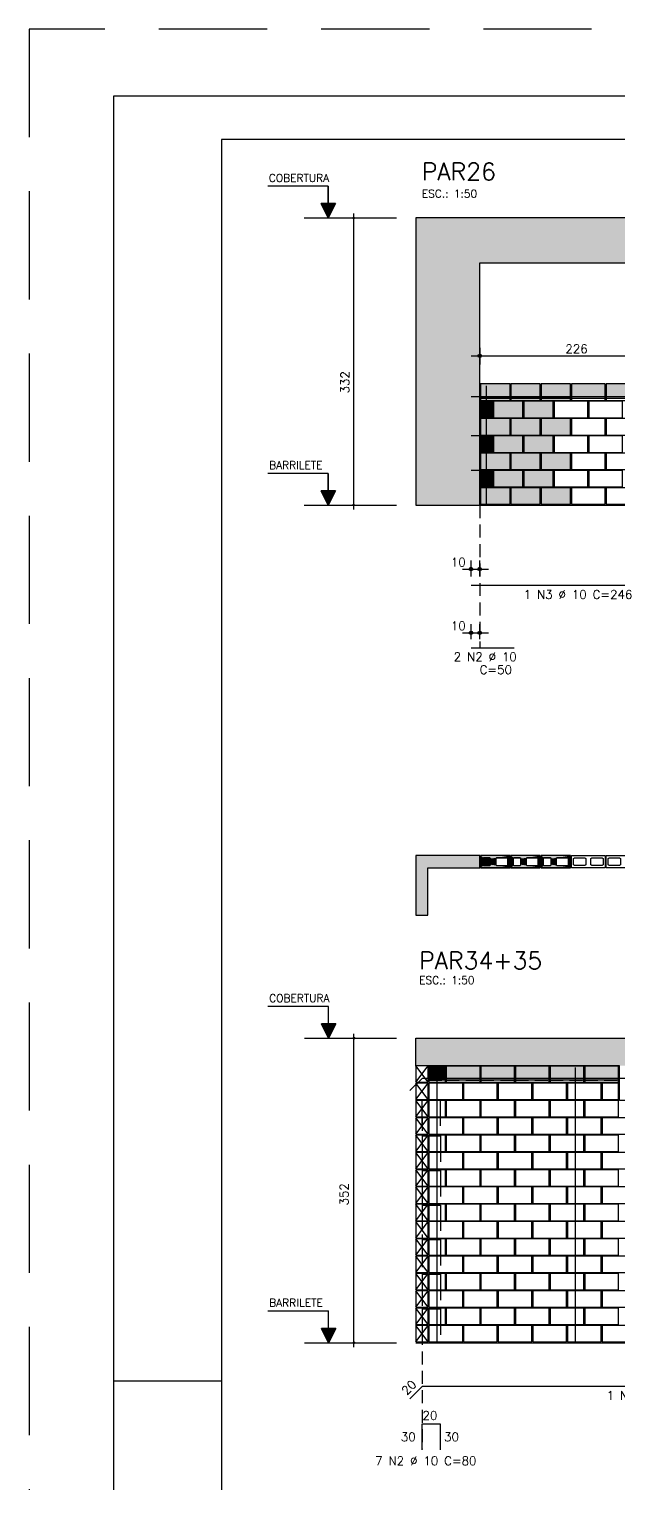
# Model space of a CAD drawing. Extents: x -1.9 to 86, y -1.5 to 61.
# Drawn here: x -1.95 to 11.68, y 27.32 to 60.95 of the extents above; entities that cross this region are included whole.
import ezdxf

# ---------------------------------------------------------------- set-up
doc = ezdxf.new("R2010")
doc.units = 0
doc.header["$MEASUREMENT"] = 0
doc.linetypes.add('ESTILO_TQS_0001', pattern=[0.45, 0.3, -0.15])
doc.linetypes.add('HIDDEN', pattern=[0.375, 0.25, -0.125])
doc.layers.get('0').update_dxf_attribs({"linetype": 'CONTINUOUS'})
doc.layers.get('Defpoints').update_dxf_attribs({"linetype": 'CONTINUOUS'})
for name, color, linetype in [('ARQ_FOLHA', 7, 'CONTINUOUS'), ('PENA_01', 1, 'CONTINUOUS'), ('PENA_02', 2, 'CONTINUOUS'), ('PENA_03', 3, 'CONTINUOUS'), ('PENA_05', 5, 'CONTINUOUS'), ('PENA_06', 6, 'CONTINUOUS'), ('PENA_09', 254, 'CONTINUOUS'), ('PENA_11', 252, 'CONTINUOUS'), ('PENA_21', 100, 'CONTINUOUS'), ('PENA_28', 135, 'CONTINUOUS')]:
    doc.layers.add(name, color=color, linetype=linetype)
doc.styles.get("Standard").update_dxf_attribs({"font": 'ROMANS.SHX'})

# ---------------------------------------------------------------- blocks, each defined once
blk = doc.blocks.new('FOLHA A1 - 841 X 594')
at = {"layer": 'ARQ_FOLHA', "color": 1}
blk.add_line((-816, 297), (-841, 297), dxfattribs=at)
for points in [[(-841, 0), (0, 0), (0, 594), (-841, 594)], [(-816, 10), (-10, 10), (-10, 584), (-816, 584)]]:
    blk.add_lwpolyline(points, close=True, dxfattribs=at)
at = {"layer": 'Defpoints', "color": 8, "linetype": 'HIDDEN', "ltscale": 100}
blk.add_lwpolyline([(-860.5, 609.5), (-860.5, -15.5), (19.5, -15.5), (19.5, 609.5)], close=True, dxfattribs=at)
blk = doc.blocks.new('*U24')
blk.add_blockref('FOLHA A1 - 841 X 594', (0, 0))

msp = doc.modelspace()

# ---------------------------------------------------------------- linework, layer by layer
at = {"layer": 'PENA_01', "linetype": 'Continuous'}
for p, q in [((4.406, 56.589), (6.537, 56.589)), ((8.464, 53.588), (8.464, 53.2)), ((8.264, 53.4), (13.184, 53.4)), ((8.484, 52.419), (9.164, 52.419)), ((9.184, 52.419), (9.864, 52.419)), ((9.884, 52.419), (10.564, 52.419)), ((10.584, 52.419), (11.364, 52.419)), ((11.384, 52.419), (12.164, 52.419)), ((4.406, 49.949), (6.537, 49.949)), ((8.064, 48.472), (8.664, 48.472)), ((8.264, 48.296), (8.264, 48.672)), ((8.464, 48.296), (8.464, 48.672)), ((8.264, 46.851), (8.264, 47.199)), ((8.464, 46.851), (8.464, 47.199)), ((8.064, 46.999), (8.664, 46.999)), ((4.412, 37.628), (6.543, 37.628)), ((4.412, 30.588), (6.543, 30.588))]:
    msp.add_line(p, q, dxfattribs=at)
at = {"layer": 'PENA_01', "linetype": 'ESTILO_TQS_0001'}
for p, q in [((8.464, 49.949), (8.464, 46.651)), ((7.131, 35.788), (7.131, 28.13))]:
    msp.add_line(p, q, dxfattribs=at)
at = {"layer": 'PENA_01', "linetype": 'Continuous'}
for points in [[(8.554, 41.618), (8.694, 41.618), (8.714, 41.638), (8.714, 41.778), (8.694, 41.798), (8.554, 41.798), (8.534, 41.778), (8.534, 41.638), (8.554, 41.618)], [(8.854, 41.618), (9.094, 41.618), (9.114, 41.638), (9.114, 41.778), (9.094, 41.798), (8.854, 41.798), (8.834, 41.778), (8.834, 41.638), (8.854, 41.618)], [(9.254, 41.618), (9.394, 41.618), (9.414, 41.638), (9.414, 41.778), (9.394, 41.798), (9.254, 41.798), (9.234, 41.778), (9.234, 41.638), (9.254, 41.618)], [(9.554, 41.618), (9.794, 41.618), (9.814, 41.638), (9.814, 41.778), (9.794, 41.798), (9.554, 41.798), (9.534, 41.778), (9.534, 41.638), (9.554, 41.618)], [(9.954, 41.618), (10.094, 41.618), (10.114, 41.638), (10.114, 41.778), (10.094, 41.798), (9.954, 41.798), (9.934, 41.778), (9.934, 41.638), (9.954, 41.618)], [(10.254, 41.618), (10.494, 41.618), (10.514, 41.638), (10.514, 41.778), (10.494, 41.798), (10.254, 41.798), (10.234, 41.778), (10.234, 41.638), (10.254, 41.618)], [(10.634, 41.778), (10.654, 41.798), (10.894, 41.798), (10.914, 41.778), (10.914, 41.638), (10.894, 41.618), (10.654, 41.618), (10.634, 41.638), (10.634, 41.778)], [(11.034, 41.778), (11.054, 41.798), (11.294, 41.798), (11.314, 41.778), (11.314, 41.638), (11.294, 41.618), (11.054, 41.618), (11.034, 41.638), (11.034, 41.778)], [(11.434, 41.778), (11.454, 41.798), (11.694, 41.798), (11.714, 41.778), (11.714, 41.638), (11.694, 41.618), (11.454, 41.618), (11.434, 41.638), (11.434, 41.778)]]:
    msp.add_lwpolyline(points, dxfattribs=at)
at = {"layer": 'PENA_02', "linetype": 'Continuous'}
for p, q in [((6.984, 49.949), (28.764, 49.949)), ((7.271, 36.988), (6.991, 36.988)), ((6.991, 36.988), (6.991, 36.608)), ((7.271, 36.608), (7.271, 36.988)), ((6.991, 36.608), (7.271, 36.608)), ((7.271, 36.588), (6.991, 36.588)), ((6.991, 36.588), (6.991, 36.208)), ((7.271, 36.208), (7.271, 36.588)), ((6.991, 36.208), (7.271, 36.208)), ((7.271, 36.188), (6.991, 36.188)), ((6.991, 36.188), (6.991, 35.808)), ((7.271, 36.188), (6.991, 36.188)), ((6.991, 36.188), (6.991, 35.808)), ((7.271, 35.808), (7.271, 36.188)), ((7.271, 35.808), (7.271, 36.188)), ((6.991, 35.808), (7.271, 35.808)), ((6.991, 35.808), (7.271, 35.808)), ((7.271, 35.788), (6.991, 35.788)), ((6.991, 35.788), (6.991, 35.408)), ((7.271, 35.408), (7.271, 35.788)), ((6.991, 35.408), (7.271, 35.408)), ((7.271, 35.388), (6.991, 35.388)), ((6.991, 35.388), (6.991, 35.008)), ((7.271, 35.008), (7.271, 35.388)), ((6.991, 35.008), (7.271, 35.008)), ((7.271, 34.988), (6.991, 34.988)), ((6.991, 34.988), (6.991, 34.608)), ((7.271, 34.608), (7.271, 34.988)), ((6.991, 34.608), (7.271, 34.608)), ((7.271, 34.588), (6.991, 34.588)), ((6.991, 34.588), (6.991, 34.208)), ((7.271, 34.208), (7.271, 34.588)), ((6.991, 34.208), (7.271, 34.208)), ((7.271, 34.188), (6.991, 34.188)), ((6.991, 34.188), (6.991, 33.808)), ((7.271, 33.808), (7.271, 34.188)), ((6.991, 33.808), (7.271, 33.808)), ((7.271, 33.788), (6.991, 33.788)), ((6.991, 33.788), (6.991, 33.408)), ((7.271, 33.408), (7.271, 33.788)), ((6.991, 33.408), (7.271, 33.408)), ((7.271, 33.388), (6.991, 33.388)), ((6.991, 33.388), (6.991, 33.008)), ((7.271, 33.008), (7.271, 33.388)), ((6.991, 33.008), (7.271, 33.008)), ((7.271, 32.988), (6.991, 32.988)), ((6.991, 32.988), (6.991, 32.608)), ((7.271, 32.608), (7.271, 32.988)), ((6.991, 32.608), (7.271, 32.608)), ((7.271, 32.588), (6.991, 32.588)), ((6.991, 32.588), (6.991, 32.208)), ((7.271, 32.208), (7.271, 32.588)), ((6.991, 32.208), (7.271, 32.208)), ((7.271, 32.188), (6.991, 32.188)), ((6.991, 32.188), (6.991, 31.808)), ((7.271, 31.808), (7.271, 32.188)), ((6.991, 31.808), (7.271, 31.808)), ((7.271, 31.788), (6.991, 31.788)), ((6.991, 31.788), (6.991, 31.408)), ((7.271, 31.408), (7.271, 31.788)), ((6.991, 31.408), (7.271, 31.408)), ((7.271, 31.388), (6.991, 31.388)), ((6.991, 31.388), (6.991, 31.008)), ((7.271, 31.008), (7.271, 31.388)), ((6.991, 31.008), (7.271, 31.008)), ((7.271, 30.988), (6.991, 30.988)), ((6.991, 30.988), (6.991, 30.608)), ((7.271, 30.608), (7.271, 30.988)), ((6.991, 30.608), (7.271, 30.608)), ((6.991, 30.588), (29.971, 30.588))]:
    msp.add_line(p, q, dxfattribs=at)
at = {"layer": 'PENA_02', "linetype": 'ESTILO_TQS_0001'}
for p, q in [((7.291, 36.658), (7.671, 36.658)), ((7.691, 36.658), (8.471, 36.658)), ((8.491, 36.658), (9.271, 36.658)), ((9.291, 36.658), (10.071, 36.658)), ((10.091, 36.658), (10.871, 36.658)), ((10.891, 36.658), (11.671, 36.658))]:
    msp.add_line(p, q, dxfattribs=at)
at = {"layer": 'PENA_02', "linetype": 'Continuous'}
for points in [[(28.764, 56.589), (6.984, 56.589), (6.984, 49.949), (8.464, 49.949), (8.464, 55.549), (12.984, 55.549), (12.984, 49.949), (13.764, 49.949), (13.764, 55.549), (21.984, 55.549), (21.984, 49.949), (22.764, 49.949), (22.764, 55.549), (27.284, 55.549), (27.284, 49.949), (28.764, 49.949), (28.764, 56.589)], [(8.484, 52.369), (9.164, 52.369), (9.164, 52.749), (8.484, 52.749), (8.484, 52.369)], [(9.184, 52.369), (9.864, 52.369), (9.864, 52.749), (9.184, 52.749), (9.184, 52.369)], [(9.884, 52.369), (10.564, 52.369), (10.564, 52.749), (9.884, 52.749), (9.884, 52.369)], [(10.584, 52.369), (11.364, 52.369), (11.364, 52.749), (10.584, 52.749), (10.584, 52.369)], [(11.384, 52.369), (12.164, 52.369), (12.164, 52.749), (11.384, 52.749), (11.384, 52.369)], [(8.484, 51.969), (8.764, 51.969), (8.764, 52.349), (8.484, 52.349), (8.484, 51.969)], [(8.784, 51.969), (9.464, 51.969), (9.464, 52.349), (8.784, 52.349), (8.784, 51.969)], [(9.484, 51.969), (10.164, 51.969), (10.164, 52.349), (9.484, 52.349), (9.484, 51.969)], [(10.184, 51.969), (10.964, 51.969), (10.964, 52.349), (10.184, 52.349), (10.184, 51.969)], [(10.984, 51.969), (11.764, 51.969), (11.764, 52.349), (10.984, 52.349), (10.984, 51.969)], [(8.484, 51.569), (9.164, 51.569), (9.164, 51.949), (8.484, 51.949), (8.484, 51.569)], [(9.184, 51.569), (9.864, 51.569), (9.864, 51.949), (9.184, 51.949), (9.184, 51.569)], [(9.884, 51.569), (10.564, 51.569), (10.564, 51.949), (9.884, 51.949), (9.884, 51.569)], [(10.584, 51.569), (11.364, 51.569), (11.364, 51.949), (10.584, 51.949), (10.584, 51.569)], [(11.384, 51.569), (12.164, 51.569), (12.164, 51.949), (11.384, 51.949), (11.384, 51.569)], [(8.484, 51.169), (8.764, 51.169), (8.764, 51.549), (8.484, 51.549), (8.484, 51.169)], [(8.784, 51.169), (9.464, 51.169), (9.464, 51.549), (8.784, 51.549), (8.784, 51.169)], [(9.484, 51.169), (10.164, 51.169), (10.164, 51.549), (9.484, 51.549), (9.484, 51.169)], [(10.184, 51.169), (10.964, 51.169), (10.964, 51.549), (10.184, 51.549), (10.184, 51.169)], [(10.984, 51.169), (11.764, 51.169), (11.764, 51.549), (10.984, 51.549), (10.984, 51.169)], [(8.484, 50.769), (9.164, 50.769), (9.164, 51.149), (8.484, 51.149), (8.484, 50.769)], [(9.184, 50.769), (9.864, 50.769), (9.864, 51.149), (9.184, 51.149), (9.184, 50.769)], [(9.884, 50.769), (10.564, 50.769), (10.564, 51.149), (9.884, 51.149), (9.884, 50.769)], [(10.584, 50.769), (11.364, 50.769), (11.364, 51.149), (10.584, 51.149), (10.584, 50.769)], [(11.384, 50.769), (12.164, 50.769), (12.164, 51.149), (11.384, 51.149), (11.384, 50.769)], [(8.484, 50.369), (8.764, 50.369), (8.764, 50.749), (8.484, 50.749), (8.484, 50.369)], [(8.784, 50.369), (9.464, 50.369), (9.464, 50.749), (8.784, 50.749), (8.784, 50.369)], [(9.484, 50.369), (10.164, 50.369), (10.164, 50.749), (9.484, 50.749), (9.484, 50.369)], [(10.184, 50.369), (10.964, 50.369), (10.964, 50.749), (10.184, 50.749), (10.184, 50.369)], [(10.984, 50.369), (11.764, 50.369), (11.764, 50.749), (10.984, 50.749), (10.984, 50.369)], [(8.484, 49.969), (9.164, 49.969), (9.164, 50.349), (8.484, 50.349), (8.484, 49.969)], [(9.184, 49.969), (9.864, 49.969), (9.864, 50.349), (9.184, 50.349), (9.184, 49.969)], [(9.884, 49.969), (10.564, 49.969), (10.564, 50.349), (9.884, 50.349), (9.884, 49.969)], [(10.584, 49.969), (11.364, 49.969), (11.364, 50.349), (10.584, 50.349), (10.584, 49.969)], [(11.384, 49.969), (12.164, 49.969), (12.164, 50.349), (11.384, 50.349), (11.384, 49.969)], [(6.984, 41.848), (6.984, 40.468), (7.264, 40.468), (7.264, 41.568), (8.464, 41.568), (8.464, 41.848), (6.984, 41.848)], [(8.484, 41.568), (9.164, 41.568), (9.164, 41.848), (8.484, 41.848), (8.484, 41.568)], [(9.184, 41.568), (9.864, 41.568), (9.864, 41.848), (9.184, 41.848), (9.184, 41.568)], [(9.884, 41.568), (10.564, 41.568), (10.564, 41.848), (9.884, 41.848), (9.884, 41.568)], [(10.584, 41.848), (11.364, 41.848), (11.364, 41.568), (10.584, 41.568), (10.584, 41.848)], [(11.384, 41.848), (12.164, 41.848), (12.164, 41.568), (11.384, 41.568), (11.384, 41.848)], [(6.991, 37.628), (29.971, 37.628), (29.971, 36.988), (25.271, 36.988), (25.271, 36.188), (24.491, 36.188), (24.491, 36.988), (18.871, 36.988), (18.871, 36.188), (18.091, 36.188), (18.091, 36.988), (12.471, 36.988), (12.471, 36.188), (11.691, 36.188), (11.691, 36.988), (6.991, 36.988), (6.991, 37.628)], [(7.291, 36.608), (7.671, 36.608), (7.671, 36.988), (7.291, 36.988), (7.291, 36.608)], [(7.691, 36.608), (8.471, 36.608), (8.471, 36.988), (7.691, 36.988), (7.691, 36.608)], [(8.491, 36.608), (9.271, 36.608), (9.271, 36.988), (8.491, 36.988), (8.491, 36.608)], [(9.291, 36.608), (10.071, 36.608), (10.071, 36.988), (9.291, 36.988), (9.291, 36.608)], [(10.091, 36.608), (10.871, 36.608), (10.871, 36.988), (10.091, 36.988), (10.091, 36.608)], [(10.891, 36.608), (11.671, 36.608), (11.671, 36.988), (10.891, 36.988), (10.891, 36.608)], [(7.291, 36.208), (8.071, 36.208), (8.071, 36.588), (7.291, 36.588), (7.291, 36.208)], [(8.091, 36.208), (8.871, 36.208), (8.871, 36.588), (8.091, 36.588), (8.091, 36.208)], [(8.891, 36.208), (9.671, 36.208), (9.671, 36.588), (8.891, 36.588), (8.891, 36.208)], [(9.691, 36.208), (10.471, 36.208), (10.471, 36.588), (9.691, 36.588), (9.691, 36.208)], [(10.491, 36.208), (11.271, 36.208), (11.271, 36.588), (10.491, 36.588), (10.491, 36.208)], [(11.291, 36.208), (11.671, 36.208), (11.671, 36.588), (11.291, 36.588), (11.291, 36.208)], [(7.291, 35.808), (7.671, 35.808), (7.671, 36.188), (7.291, 36.188), (7.291, 35.808)], [(7.691, 35.808), (8.471, 35.808), (8.471, 36.188), (7.691, 36.188), (7.691, 35.808)], [(8.491, 35.808), (9.271, 35.808), (9.271, 36.188), (8.491, 36.188), (8.491, 35.808)], [(9.291, 35.808), (10.071, 35.808), (10.071, 36.188), (9.291, 36.188), (9.291, 35.808)], [(10.091, 35.808), (10.871, 35.808), (10.871, 36.188), (10.091, 36.188), (10.091, 35.808)], [(10.891, 35.808), (11.671, 35.808), (11.671, 36.188), (10.891, 36.188), (10.891, 35.808)], [(7.291, 35.408), (8.071, 35.408), (8.071, 35.788), (7.291, 35.788), (7.291, 35.408)], [(8.091, 35.408), (8.871, 35.408), (8.871, 35.788), (8.091, 35.788), (8.091, 35.408)], [(8.891, 35.408), (9.671, 35.408), (9.671, 35.788), (8.891, 35.788), (8.891, 35.408)], [(9.691, 35.408), (10.471, 35.408), (10.471, 35.788), (9.691, 35.788), (9.691, 35.408)], [(10.491, 35.408), (11.271, 35.408), (11.271, 35.788), (10.491, 35.788), (10.491, 35.408)], [(11.291, 35.408), (12.071, 35.408), (12.071, 35.788), (11.291, 35.788), (11.291, 35.408)], [(7.291, 35.008), (7.671, 35.008), (7.671, 35.388), (7.291, 35.388), (7.291, 35.008)], [(7.691, 35.008), (8.471, 35.008), (8.471, 35.388), (7.691, 35.388), (7.691, 35.008)], [(8.491, 35.008), (9.271, 35.008), (9.271, 35.388), (8.491, 35.388), (8.491, 35.008)], [(9.291, 35.008), (10.071, 35.008), (10.071, 35.388), (9.291, 35.388), (9.291, 35.008)], [(10.091, 35.008), (10.871, 35.008), (10.871, 35.388), (10.091, 35.388), (10.091, 35.008)], [(10.891, 35.008), (11.671, 35.008), (11.671, 35.388), (10.891, 35.388), (10.891, 35.008)], [(7.291, 34.608), (8.071, 34.608), (8.071, 34.988), (7.291, 34.988), (7.291, 34.608)], [(8.091, 34.608), (8.871, 34.608), (8.871, 34.988), (8.091, 34.988), (8.091, 34.608)], [(8.891, 34.608), (9.671, 34.608), (9.671, 34.988), (8.891, 34.988), (8.891, 34.608)], [(9.691, 34.608), (10.471, 34.608), (10.471, 34.988), (9.691, 34.988), (9.691, 34.608)], [(10.491, 34.608), (11.271, 34.608), (11.271, 34.988), (10.491, 34.988), (10.491, 34.608)], [(11.291, 34.608), (12.071, 34.608), (12.071, 34.988), (11.291, 34.988), (11.291, 34.608)], [(7.291, 34.208), (7.671, 34.208), (7.671, 34.588), (7.291, 34.588), (7.291, 34.208)], [(7.691, 34.208), (8.471, 34.208), (8.471, 34.588), (7.691, 34.588), (7.691, 34.208)], [(8.491, 34.208), (9.271, 34.208), (9.271, 34.588), (8.491, 34.588), (8.491, 34.208)], [(9.291, 34.208), (10.071, 34.208), (10.071, 34.588), (9.291, 34.588), (9.291, 34.208)], [(10.091, 34.208), (10.871, 34.208), (10.871, 34.588), (10.091, 34.588), (10.091, 34.208)], [(10.891, 34.208), (11.671, 34.208), (11.671, 34.588), (10.891, 34.588), (10.891, 34.208)], [(7.291, 33.808), (8.071, 33.808), (8.071, 34.188), (7.291, 34.188), (7.291, 33.808)], [(8.091, 33.808), (8.871, 33.808), (8.871, 34.188), (8.091, 34.188), (8.091, 33.808)], [(8.891, 33.808), (9.671, 33.808), (9.671, 34.188), (8.891, 34.188), (8.891, 33.808)], [(9.691, 33.808), (10.471, 33.808), (10.471, 34.188), (9.691, 34.188), (9.691, 33.808)], [(10.491, 33.808), (11.271, 33.808), (11.271, 34.188), (10.491, 34.188), (10.491, 33.808)], [(11.291, 33.808), (12.071, 33.808), (12.071, 34.188), (11.291, 34.188), (11.291, 33.808)], [(7.291, 33.408), (7.671, 33.408), (7.671, 33.788), (7.291, 33.788), (7.291, 33.408)], [(7.691, 33.408), (8.471, 33.408), (8.471, 33.788), (7.691, 33.788), (7.691, 33.408)], [(8.491, 33.408), (9.271, 33.408), (9.271, 33.788), (8.491, 33.788), (8.491, 33.408)], [(9.291, 33.408), (10.071, 33.408), (10.071, 33.788), (9.291, 33.788), (9.291, 33.408)], [(10.091, 33.408), (10.871, 33.408), (10.871, 33.788), (10.091, 33.788), (10.091, 33.408)], [(10.891, 33.408), (11.671, 33.408), (11.671, 33.788), (10.891, 33.788), (10.891, 33.408)], [(7.291, 33.008), (8.071, 33.008), (8.071, 33.388), (7.291, 33.388), (7.291, 33.008)], [(8.091, 33.008), (8.871, 33.008), (8.871, 33.388), (8.091, 33.388), (8.091, 33.008)], [(8.891, 33.008), (9.671, 33.008), (9.671, 33.388), (8.891, 33.388), (8.891, 33.008)], [(9.691, 33.008), (10.471, 33.008), (10.471, 33.388), (9.691, 33.388), (9.691, 33.008)], [(10.491, 33.008), (11.271, 33.008), (11.271, 33.388), (10.491, 33.388), (10.491, 33.008)], [(11.291, 33.008), (12.071, 33.008), (12.071, 33.388), (11.291, 33.388), (11.291, 33.008)], [(7.291, 32.608), (7.671, 32.608), (7.671, 32.988), (7.291, 32.988), (7.291, 32.608)], [(7.691, 32.608), (8.471, 32.608), (8.471, 32.988), (7.691, 32.988), (7.691, 32.608)], [(8.491, 32.608), (9.271, 32.608), (9.271, 32.988), (8.491, 32.988), (8.491, 32.608)], [(9.291, 32.608), (10.071, 32.608), (10.071, 32.988), (9.291, 32.988), (9.291, 32.608)], [(10.091, 32.608), (10.871, 32.608), (10.871, 32.988), (10.091, 32.988), (10.091, 32.608)], [(10.891, 32.608), (11.671, 32.608), (11.671, 32.988), (10.891, 32.988), (10.891, 32.608)], [(7.291, 32.208), (8.071, 32.208), (8.071, 32.588), (7.291, 32.588), (7.291, 32.208)], [(8.091, 32.208), (8.871, 32.208), (8.871, 32.588), (8.091, 32.588), (8.091, 32.208)], [(8.891, 32.208), (9.671, 32.208), (9.671, 32.588), (8.891, 32.588), (8.891, 32.208)], [(9.691, 32.208), (10.471, 32.208), (10.471, 32.588), (9.691, 32.588), (9.691, 32.208)], [(10.491, 32.208), (11.271, 32.208), (11.271, 32.588), (10.491, 32.588), (10.491, 32.208)], [(11.291, 32.208), (12.071, 32.208), (12.071, 32.588), (11.291, 32.588), (11.291, 32.208)], [(7.291, 31.808), (7.671, 31.808), (7.671, 32.188), (7.291, 32.188), (7.291, 31.808)], [(7.691, 31.808), (8.471, 31.808), (8.471, 32.188), (7.691, 32.188), (7.691, 31.808)], [(8.491, 31.808), (9.271, 31.808), (9.271, 32.188), (8.491, 32.188), (8.491, 31.808)], [(9.291, 31.808), (10.071, 31.808), (10.071, 32.188), (9.291, 32.188), (9.291, 31.808)], [(10.091, 31.808), (10.871, 31.808), (10.871, 32.188), (10.091, 32.188), (10.091, 31.808)], [(10.891, 31.808), (11.671, 31.808), (11.671, 32.188), (10.891, 32.188), (10.891, 31.808)], [(7.291, 31.408), (8.071, 31.408), (8.071, 31.788), (7.291, 31.788), (7.291, 31.408)], [(8.091, 31.408), (8.871, 31.408), (8.871, 31.788), (8.091, 31.788), (8.091, 31.408)], [(8.891, 31.408), (9.671, 31.408), (9.671, 31.788), (8.891, 31.788), (8.891, 31.408)], [(9.691, 31.408), (10.471, 31.408), (10.471, 31.788), (9.691, 31.788), (9.691, 31.408)], [(10.491, 31.408), (11.271, 31.408), (11.271, 31.788), (10.491, 31.788), (10.491, 31.408)], [(11.291, 31.408), (12.071, 31.408), (12.071, 31.788), (11.291, 31.788), (11.291, 31.408)], [(7.291, 31.008), (7.671, 31.008), (7.671, 31.388), (7.291, 31.388), (7.291, 31.008)], [(7.691, 31.008), (8.471, 31.008), (8.471, 31.388), (7.691, 31.388), (7.691, 31.008)], [(8.491, 31.008), (9.271, 31.008), (9.271, 31.388), (8.491, 31.388), (8.491, 31.008)], [(9.291, 31.008), (10.071, 31.008), (10.071, 31.388), (9.291, 31.388), (9.291, 31.008)], [(10.091, 31.008), (10.871, 31.008), (10.871, 31.388), (10.091, 31.388), (10.091, 31.008)], [(10.891, 31.008), (11.671, 31.008), (11.671, 31.388), (10.891, 31.388), (10.891, 31.008)], [(7.291, 30.608), (8.071, 30.608), (8.071, 30.988), (7.291, 30.988), (7.291, 30.608)], [(8.091, 30.608), (8.871, 30.608), (8.871, 30.988), (8.091, 30.988), (8.091, 30.608)], [(8.891, 30.608), (9.671, 30.608), (9.671, 30.988), (8.891, 30.988), (8.891, 30.608)], [(9.691, 30.608), (10.471, 30.608), (10.471, 30.988), (9.691, 30.988), (9.691, 30.608)], [(10.491, 30.608), (11.271, 30.608), (11.271, 30.988), (10.491, 30.988), (10.491, 30.608)], [(11.291, 30.608), (12.071, 30.608), (12.071, 30.988), (11.291, 30.988), (11.291, 30.608)]]:
    msp.add_lwpolyline(points, dxfattribs=at)
for centre, radius in [((5.552, 56.589), 0.02), ((5.552, 56.589), 0.01), ((8.464, 53.4), 0.04), ((8.464, 53.4), 0.02), ((5.552, 49.949), 0.02), ((5.552, 49.949), 0.01), ((8.264, 48.472), 0.04), ((8.264, 48.472), 0.02), ((8.464, 48.472), 0.04), ((8.464, 48.472), 0.02), ((8.264, 46.999), 0.04), ((8.264, 46.999), 0.02), ((8.464, 46.999), 0.04), ((8.464, 46.999), 0.02), ((5.558, 37.628), 0.02), ((5.558, 37.628), 0.01), ((5.558, 30.588), 0.02), ((5.558, 30.588), 0.01)]:
    msp.add_circle(centre, radius, dxfattribs=at)
at = {"layer": 'PENA_03', "linetype": 'Continuous'}
for p, q in [((4.965, 57.321), (3.565, 57.321)), ((4.965, 56.921), (4.965, 57.321)), ((4.966, 56.921), (4.966, 57.323)), ((4.965, 56.589), (4.799, 56.921)), ((4.799, 56.921), (4.965, 56.921)), ((4.965, 56.592), (4.802, 56.92)), ((5.129, 56.92), (4.802, 56.92)), ((5.119, 56.896), (4.812, 56.896)), ((5.106, 56.87), (4.825, 56.87)), ((5.093, 56.845), (4.838, 56.845)), ((5.131, 56.921), (4.965, 56.589)), ((5.129, 56.92), (4.965, 56.592)), ((4.966, 56.921), (5.131, 56.921)), ((5.08, 56.819), (4.851, 56.819)), ((5.068, 56.794), (4.863, 56.794)), ((5.055, 56.768), (4.876, 56.768)), ((5.042, 56.743), (4.889, 56.743)), ((5.029, 56.717), (4.902, 56.717)), ((5.016, 56.691), (4.914, 56.691)), ((5.004, 56.666), (4.927, 56.666)), ((4.991, 56.64), (4.94, 56.64)), ((4.978, 56.615), (4.953, 56.615)), ((5.552, 49.849), (5.552, 56.689)), ((8.464, 53.788), (8.464, 53.788)), ((4.965, 50.681), (3.565, 50.681)), ((4.965, 50.281), (4.965, 50.681)), ((4.966, 50.281), (4.966, 50.683)), ((4.965, 49.949), (4.799, 50.281)), ((4.799, 50.281), (4.965, 50.281)), ((4.965, 49.952), (4.802, 50.28)), ((5.129, 50.28), (4.802, 50.28)), ((5.119, 50.256), (4.812, 50.256)), ((5.106, 50.23), (4.825, 50.23)), ((5.093, 50.205), (4.838, 50.205)), ((5.08, 50.179), (4.851, 50.179)), ((5.068, 50.154), (4.863, 50.154)), ((5.055, 50.128), (4.876, 50.128)), ((5.131, 50.281), (4.965, 49.949)), ((5.129, 50.28), (4.965, 49.952)), ((4.966, 50.281), (5.131, 50.281)), ((5.042, 50.103), (4.889, 50.103)), ((5.029, 50.077), (4.902, 50.077)), ((5.016, 50.051), (4.914, 50.051)), ((5.004, 50.026), (4.927, 50.026)), ((4.991, 50), (4.94, 50)), ((4.978, 49.975), (4.953, 49.975)), ((8.264, 48.096), (8.264, 48.096)), ((8.464, 48.096), (8.464, 48.096)), ((8.264, 46.651), (8.264, 46.651)), ((8.464, 46.651), (8.464, 46.651)), ((4.971, 38.36), (3.571, 38.36)), ((4.971, 37.96), (4.971, 38.36)), ((4.973, 37.96), (4.973, 38.362)), ((4.972, 37.628), (4.806, 37.96)), ((4.806, 37.96), (4.971, 37.96)), ((4.972, 37.632), (4.808, 37.959)), ((5.136, 37.959), (4.808, 37.959)), ((5.125, 37.935), (4.819, 37.935)), ((5.112, 37.909), (4.832, 37.909)), ((5.1, 37.884), (4.844, 37.884)), ((5.087, 37.858), (4.857, 37.858)), ((5.074, 37.833), (4.87, 37.833)), ((5.061, 37.807), (4.883, 37.807)), ((5.048, 37.782), (4.895, 37.782)), ((5.036, 37.756), (4.908, 37.756)), ((5.023, 37.731), (4.921, 37.731)), ((5.01, 37.705), (4.934, 37.705)), ((4.997, 37.679), (4.946, 37.679)), ((5.138, 37.96), (4.972, 37.628)), ((5.136, 37.959), (4.972, 37.632)), ((4.973, 37.96), (5.138, 37.96)), ((5.558, 30.488), (5.558, 37.728)), ((4.985, 37.654), (4.959, 37.654)), ((6.991, 36.608), (7.271, 36.988)), ((7.271, 36.608), (6.991, 36.988)), ((6.991, 36.208), (7.271, 36.588)), ((7.271, 36.208), (6.991, 36.588)), ((6.991, 35.808), (7.271, 36.188)), ((7.271, 35.808), (6.991, 36.188)), ((6.991, 35.808), (7.271, 36.188)), ((7.271, 35.808), (6.991, 36.188)), ((6.991, 35.408), (7.271, 35.788)), ((7.271, 35.408), (6.991, 35.788)), ((6.991, 35.008), (7.271, 35.388)), ((7.271, 35.008), (6.991, 35.388)), ((6.991, 34.608), (7.271, 34.988)), ((7.271, 34.608), (6.991, 34.988)), ((6.991, 34.208), (7.271, 34.588)), ((7.271, 34.208), (6.991, 34.588)), ((6.991, 33.808), (7.271, 34.188)), ((7.271, 33.808), (6.991, 34.188)), ((6.991, 33.408), (7.271, 33.788)), ((7.271, 33.408), (6.991, 33.788)), ((6.991, 33.008), (7.271, 33.388)), ((7.271, 33.008), (6.991, 33.388)), ((6.991, 32.608), (7.271, 32.988)), ((7.271, 32.608), (6.991, 32.988)), ((6.991, 32.208), (7.271, 32.588)), ((7.271, 32.208), (6.991, 32.588)), ((6.991, 31.808), (7.271, 32.188)), ((7.271, 31.808), (6.991, 32.188)), ((6.991, 31.408), (7.271, 31.788)), ((7.271, 31.408), (6.991, 31.788)), ((4.971, 31.32), (3.571, 31.32)), ((4.971, 30.92), (4.971, 31.32)), ((4.973, 30.92), (4.973, 31.322)), ((6.991, 31.008), (7.271, 31.388)), ((7.271, 31.008), (6.991, 31.388)), ((6.991, 30.608), (7.271, 30.988)), ((7.271, 30.608), (6.991, 30.988)), ((4.972, 30.588), (4.806, 30.92)), ((4.806, 30.92), (4.971, 30.92)), ((4.972, 30.592), (4.808, 30.919)), ((5.136, 30.919), (4.808, 30.919)), ((5.125, 30.895), (4.819, 30.895)), ((5.112, 30.869), (4.832, 30.869)), ((5.1, 30.844), (4.844, 30.844)), ((5.087, 30.818), (4.857, 30.818)), ((5.074, 30.793), (4.87, 30.793)), ((5.061, 30.767), (4.883, 30.767)), ((5.048, 30.742), (4.895, 30.742)), ((5.036, 30.716), (4.908, 30.716)), ((5.023, 30.691), (4.921, 30.691)), ((5.01, 30.665), (4.934, 30.665)), ((4.997, 30.639), (4.946, 30.639)), ((4.985, 30.614), (4.959, 30.614)), ((5.138, 30.92), (4.972, 30.588)), ((5.136, 30.919), (4.972, 30.592)), ((4.973, 30.92), (5.138, 30.92))]:
    msp.add_line(p, q, dxfattribs=at)
msp.add_lwpolyline([(8.694, 41.798), (8.714, 41.778), (8.714, 41.638), (8.694, 41.618), (8.554, 41.618), (8.534, 41.638), (8.534, 41.778), (8.554, 41.798), (8.694, 41.798)], dxfattribs=at)
msp.add_circle((8.624, 41.708), 0.04, dxfattribs=at)
for points in [[(8.664, 41.708), (8.604, 41.742), (8.586, 41.721)], [(8.664, 41.708), (8.586, 41.721), (8.586, 41.694)], [(8.664, 41.708), (8.586, 41.694), (8.604, 41.673)], [(8.664, 41.708), (8.631, 41.747), (8.604, 41.742)], [(8.664, 41.708), (8.604, 41.673), (8.631, 41.668)], [(8.664, 41.708), (8.655, 41.733), (8.631, 41.747)], [(8.664, 41.708), (8.631, 41.668), (8.655, 41.682)], [(8.664, 41.708), (8.655, 41.682), (8.664, 41.708)]]:
    msp.add_solid(points, dxfattribs=at)
at = {"layer": 'PENA_05', "linetype": 'Continuous'}
for p, q in [((8.624, 49.949), (8.624, 52.709)), ((8.264, 52.459), (13.184, 52.459)), ((8.264, 51.559), (9.264, 51.559)), ((8.264, 50.759), (9.264, 50.759)), ((8.264, 48.096), (13.184, 48.096)), ((8.264, 46.651), (9.264, 46.651)), ((7.131, 36.698), (6.848, 36.416)), ((18.901, 36.698), (7.131, 36.698)), ((7.481, 30.588), (7.481, 36.948)), ((10.681, 30.588), (10.681, 36.948)), ((7.131, 35.598), (7.131, 36.198)), ((7.131, 36.198), (7.551, 36.198)), ((7.551, 36.198), (7.551, 35.598)), ((7.138, 34.771), (7.138, 35.371)), ((7.138, 35.371), (7.558, 35.371)), ((7.558, 35.371), (7.558, 34.771)), ((7.138, 33.971), (7.138, 34.571)), ((7.138, 34.571), (7.558, 34.571)), ((7.558, 34.571), (7.558, 33.971)), ((7.138, 33.171), (7.138, 33.771)), ((7.138, 33.771), (7.558, 33.771)), ((7.558, 33.771), (7.558, 33.171)), ((7.138, 32.371), (7.138, 32.971)), ((7.138, 32.971), (7.558, 32.971)), ((7.558, 32.971), (7.558, 32.371)), ((7.138, 31.571), (7.138, 32.171)), ((7.138, 32.171), (7.558, 32.171)), ((7.558, 32.171), (7.558, 31.571)), ((7.138, 30.771), (7.138, 31.371)), ((7.138, 31.371), (7.558, 31.371)), ((7.558, 31.371), (7.558, 30.771)), ((7.131, 29.574), (6.848, 29.292)), ((18.901, 29.574), (7.131, 29.574)), ((7.131, 28.115), (7.131, 28.715)), ((7.131, 28.715), (7.551, 28.715)), ((7.551, 28.715), (7.551, 28.115))]:
    msp.add_line(p, q, dxfattribs=at)
at = {"layer": 'PENA_09', "linetype": 'Continuous'}
for points in [[(8.484, 52.419), (9.164, 52.419), (9.164, 52.749), (8.484, 52.749), (8.484, 52.419)], [(9.184, 52.419), (9.864, 52.419), (9.864, 52.749), (9.184, 52.749), (9.184, 52.419)], [(9.884, 52.419), (10.564, 52.419), (10.564, 52.749), (9.884, 52.749), (9.884, 52.419)], [(10.584, 52.419), (11.364, 52.419), (11.364, 52.749), (10.584, 52.749), (10.584, 52.419)], [(11.384, 52.419), (12.164, 52.419), (12.164, 52.749), (11.384, 52.749), (11.384, 52.419)], [(7.291, 36.658), (7.291, 36.988), (7.671, 36.988), (7.671, 36.658), (7.291, 36.658)], [(7.691, 36.658), (7.691, 36.988), (8.471, 36.988), (8.471, 36.658), (7.691, 36.658)], [(8.491, 36.658), (8.491, 36.988), (9.271, 36.988), (9.271, 36.658), (8.491, 36.658)], [(9.291, 36.658), (9.291, 36.988), (10.071, 36.988), (10.071, 36.658), (9.291, 36.658)], [(10.091, 36.658), (10.091, 36.988), (10.871, 36.988), (10.871, 36.658), (10.091, 36.658)], [(10.891, 36.658), (10.891, 36.988), (11.671, 36.988), (11.671, 36.658), (10.891, 36.658)]]:
    msp.add_lwpolyline(points, dxfattribs=at)
for points in [[(8.484, 52.419), (9.164, 52.419), (9.164, 52.749)], [(8.484, 52.419), (9.164, 52.749), (8.484, 52.749)], [(8.484, 52.419), (8.484, 52.749), (8.484, 52.419)], [(9.184, 52.419), (9.864, 52.419), (9.864, 52.749)], [(9.184, 52.419), (9.864, 52.749), (9.184, 52.749)], [(9.184, 52.419), (9.184, 52.749), (9.184, 52.419)], [(9.884, 52.419), (10.564, 52.419), (10.564, 52.749)], [(9.884, 52.419), (10.564, 52.749), (9.884, 52.749)], [(9.884, 52.419), (9.884, 52.749), (9.884, 52.419)], [(10.584, 52.419), (11.364, 52.419), (11.364, 52.749)], [(10.584, 52.419), (11.364, 52.749), (10.584, 52.749)], [(10.584, 52.419), (10.584, 52.749), (10.584, 52.419)], [(11.384, 52.419), (12.164, 52.419), (12.164, 52.749)], [(11.384, 52.419), (12.164, 52.749), (11.384, 52.749)], [(11.384, 52.419), (11.384, 52.749), (11.384, 52.419)], [(7.291, 36.658), (7.291, 36.988), (7.671, 36.988)], [(7.291, 36.658), (7.671, 36.988), (7.671, 36.658)], [(7.291, 36.658), (7.671, 36.658), (7.291, 36.658)], [(7.691, 36.658), (7.691, 36.988), (8.471, 36.988)], [(7.691, 36.658), (8.471, 36.988), (8.471, 36.658)], [(7.691, 36.658), (8.471, 36.658), (7.691, 36.658)], [(8.491, 36.658), (8.491, 36.988), (9.271, 36.988)], [(8.491, 36.658), (9.271, 36.988), (9.271, 36.658)], [(8.491, 36.658), (9.271, 36.658), (8.491, 36.658)], [(9.291, 36.658), (9.291, 36.988), (10.071, 36.988)], [(9.291, 36.658), (10.071, 36.988), (10.071, 36.658)], [(9.291, 36.658), (10.071, 36.658), (9.291, 36.658)], [(10.091, 36.658), (10.091, 36.988), (10.871, 36.988)], [(10.091, 36.658), (10.871, 36.988), (10.871, 36.658)], [(10.091, 36.658), (10.871, 36.658), (10.091, 36.658)], [(10.891, 36.658), (10.891, 36.988), (11.671, 36.988)], [(10.891, 36.658), (11.671, 36.988), (11.671, 36.658)], [(10.891, 36.658), (11.671, 36.658), (10.891, 36.658)]]:
    msp.add_solid(points, dxfattribs=at)
at = {"layer": 'PENA_11', "linetype": 'Continuous'}
for points in [[(28.764, 56.589), (6.984, 56.589), (8.464, 55.549)], [(6.984, 56.589), (6.984, 49.949), (8.464, 49.949)], [(6.984, 56.589), (8.464, 49.949), (8.464, 55.549)], [(28.764, 56.589), (8.464, 55.549), (12.984, 55.549)], [(6.984, 41.848), (6.984, 40.468), (7.264, 40.468)], [(6.984, 41.848), (7.264, 40.468), (7.264, 41.568)], [(6.984, 41.848), (7.264, 41.568), (8.464, 41.568)], [(6.984, 41.848), (8.464, 41.568), (8.464, 41.848)], [(6.984, 41.848), (8.464, 41.848), (6.984, 41.848)], [(8.694, 41.798), (8.554, 41.618), (8.534, 41.638)], [(8.694, 41.798), (8.534, 41.638), (8.534, 41.778)], [(8.694, 41.798), (8.534, 41.778), (8.554, 41.798)], [(8.694, 41.798), (8.694, 41.618), (8.554, 41.618)], [(8.694, 41.798), (8.554, 41.798), (8.694, 41.798)], [(8.694, 41.798), (8.714, 41.778), (8.714, 41.638)], [(8.694, 41.798), (8.714, 41.638), (8.694, 41.618)], [(11.691, 36.988), (6.991, 36.988), (29.971, 37.628)], [(29.971, 37.628), (6.991, 36.988), (6.991, 37.628)]]:
    msp.add_solid(points, dxfattribs=at)
at = {"layer": 'PENA_21', "linetype": 'Continuous'}
for points in [[(8.484, 52.369), (9.164, 52.369), (9.164, 52.419), (8.484, 52.419), (8.484, 52.369)], [(8.784, 51.969), (9.464, 51.969), (9.464, 52.349), (8.784, 52.349), (8.784, 51.969)], [(9.184, 52.369), (9.864, 52.369), (9.864, 52.419), (9.184, 52.419), (9.184, 52.369)], [(9.484, 51.969), (10.164, 51.969), (10.164, 52.349), (9.484, 52.349), (9.484, 51.969)], [(9.884, 52.369), (10.564, 52.369), (10.564, 52.419), (9.884, 52.419), (9.884, 52.369)], [(8.484, 51.569), (9.164, 51.569), (9.164, 51.949), (8.484, 51.949), (8.484, 51.569)], [(9.184, 51.569), (9.864, 51.569), (9.864, 51.949), (9.184, 51.949), (9.184, 51.569)], [(9.884, 51.569), (10.564, 51.569), (10.564, 51.949), (9.884, 51.949), (9.884, 51.569)], [(8.784, 51.169), (9.464, 51.169), (9.464, 51.549), (8.784, 51.549), (8.784, 51.169)], [(9.484, 51.169), (10.164, 51.169), (10.164, 51.549), (9.484, 51.549), (9.484, 51.169)], [(8.484, 50.769), (9.164, 50.769), (9.164, 51.149), (8.484, 51.149), (8.484, 50.769)], [(9.184, 50.769), (9.864, 50.769), (9.864, 51.149), (9.184, 51.149), (9.184, 50.769)], [(9.884, 50.769), (10.564, 50.769), (10.564, 51.149), (9.884, 51.149), (9.884, 50.769)], [(8.784, 50.369), (9.464, 50.369), (9.464, 50.749), (8.784, 50.749), (8.784, 50.369)], [(9.484, 50.369), (10.164, 50.369), (10.164, 50.749), (9.484, 50.749), (9.484, 50.369)], [(8.484, 49.969), (9.164, 49.969), (9.164, 50.349), (8.484, 50.349), (8.484, 49.969)], [(9.184, 49.969), (9.864, 49.969), (9.864, 50.349), (9.184, 50.349), (9.184, 49.969)], [(9.884, 49.969), (10.564, 49.969), (10.564, 50.349), (9.884, 50.349), (9.884, 49.969)], [(8.484, 41.708), (8.534, 41.708), (8.534, 41.778), (8.554, 41.798), (8.694, 41.798), (8.714, 41.778), (8.714, 41.708), (8.834, 41.708), (8.834, 41.778), (8.854, 41.798), (9.094, 41.798), (9.114, 41.778), (9.114, 41.708), (9.164, 41.708), (9.164, 41.848), (8.484, 41.848), (8.484, 41.708)], [(8.484, 41.708), (8.534, 41.708), (8.534, 41.638), (8.554, 41.618), (8.694, 41.618), (8.714, 41.638), (8.714, 41.708), (8.834, 41.708), (8.834, 41.638), (8.854, 41.618), (9.094, 41.618), (9.114, 41.638), (9.114, 41.708), (9.164, 41.708), (9.164, 41.568), (8.484, 41.568), (8.484, 41.708)], [(9.184, 41.708), (9.234, 41.708), (9.234, 41.778), (9.254, 41.798), (9.394, 41.798), (9.414, 41.778), (9.414, 41.708), (9.534, 41.708), (9.534, 41.778), (9.554, 41.798), (9.794, 41.798), (9.814, 41.778), (9.814, 41.708), (9.864, 41.708), (9.864, 41.848), (9.184, 41.848), (9.184, 41.708)], [(9.184, 41.708), (9.234, 41.708), (9.234, 41.638), (9.254, 41.618), (9.394, 41.618), (9.414, 41.638), (9.414, 41.708), (9.534, 41.708), (9.534, 41.638), (9.554, 41.618), (9.794, 41.618), (9.814, 41.638), (9.814, 41.708), (9.864, 41.708), (9.864, 41.568), (9.184, 41.568), (9.184, 41.708)], [(9.884, 41.708), (9.934, 41.708), (9.934, 41.778), (9.954, 41.798), (10.094, 41.798), (10.114, 41.778), (10.114, 41.708), (10.234, 41.708), (10.234, 41.778), (10.254, 41.798), (10.494, 41.798), (10.514, 41.778), (10.514, 41.708), (10.564, 41.708), (10.564, 41.848), (9.884, 41.848), (9.884, 41.708)], [(9.884, 41.708), (9.934, 41.708), (9.934, 41.638), (9.954, 41.618), (10.094, 41.618), (10.114, 41.638), (10.114, 41.708), (10.234, 41.708), (10.234, 41.638), (10.254, 41.618), (10.494, 41.618), (10.514, 41.638), (10.514, 41.708), (10.564, 41.708), (10.564, 41.568), (9.884, 41.568), (9.884, 41.708)]]:
    msp.add_lwpolyline(points, dxfattribs=at)
for points in [[(8.484, 52.369), (9.164, 52.369), (9.164, 52.419)], [(8.484, 52.369), (9.164, 52.419), (8.484, 52.419)], [(8.484, 52.369), (8.484, 52.419), (8.484, 52.369)], [(8.784, 51.969), (9.464, 51.969), (9.464, 52.349)], [(8.784, 51.969), (9.464, 52.349), (8.784, 52.349)], [(8.784, 51.969), (8.784, 52.349), (8.784, 51.969)], [(9.184, 52.369), (9.864, 52.369), (9.864, 52.419)], [(9.184, 52.369), (9.864, 52.419), (9.184, 52.419)], [(9.184, 52.369), (9.184, 52.419), (9.184, 52.369)], [(9.484, 51.969), (10.164, 51.969), (10.164, 52.349)], [(9.484, 51.969), (10.164, 52.349), (9.484, 52.349)], [(9.484, 51.969), (9.484, 52.349), (9.484, 51.969)], [(9.884, 52.369), (10.564, 52.369), (10.564, 52.419)], [(9.884, 52.369), (10.564, 52.419), (9.884, 52.419)], [(9.884, 52.369), (9.884, 52.419), (9.884, 52.369)], [(8.484, 51.569), (9.164, 51.569), (9.164, 51.949)], [(8.484, 51.569), (9.164, 51.949), (8.484, 51.949)], [(8.484, 51.569), (8.484, 51.949), (8.484, 51.569)], [(9.184, 51.569), (9.864, 51.569), (9.864, 51.949)], [(9.184, 51.569), (9.864, 51.949), (9.184, 51.949)], [(9.184, 51.569), (9.184, 51.949), (9.184, 51.569)], [(9.884, 51.569), (10.564, 51.569), (10.564, 51.949)], [(9.884, 51.569), (10.564, 51.949), (9.884, 51.949)], [(9.884, 51.569), (9.884, 51.949), (9.884, 51.569)], [(8.784, 51.169), (9.464, 51.169), (9.464, 51.549)], [(8.784, 51.169), (9.464, 51.549), (8.784, 51.549)], [(8.784, 51.169), (8.784, 51.549), (8.784, 51.169)], [(9.484, 51.169), (10.164, 51.169), (10.164, 51.549)], [(9.484, 51.169), (10.164, 51.549), (9.484, 51.549)], [(9.484, 51.169), (9.484, 51.549), (9.484, 51.169)], [(8.484, 50.769), (9.164, 50.769), (9.164, 51.149)], [(8.484, 50.769), (9.164, 51.149), (8.484, 51.149)], [(8.484, 50.769), (8.484, 51.149), (8.484, 50.769)], [(9.184, 50.769), (9.864, 50.769), (9.864, 51.149)], [(9.184, 50.769), (9.864, 51.149), (9.184, 51.149)], [(9.184, 50.769), (9.184, 51.149), (9.184, 50.769)], [(9.884, 50.769), (10.564, 50.769), (10.564, 51.149)], [(9.884, 50.769), (10.564, 51.149), (9.884, 51.149)], [(9.884, 50.769), (9.884, 51.149), (9.884, 50.769)], [(8.784, 50.369), (9.464, 50.369), (9.464, 50.749)], [(8.784, 50.369), (9.464, 50.749), (8.784, 50.749)], [(8.784, 50.369), (8.784, 50.749), (8.784, 50.369)], [(9.484, 50.369), (10.164, 50.369), (10.164, 50.749)], [(9.484, 50.369), (10.164, 50.749), (9.484, 50.749)], [(9.484, 50.369), (9.484, 50.749), (9.484, 50.369)], [(8.484, 49.969), (9.164, 49.969), (9.164, 50.349)], [(8.484, 49.969), (9.164, 50.349), (8.484, 50.349)], [(8.484, 49.969), (8.484, 50.349), (8.484, 49.969)], [(9.184, 49.969), (9.864, 49.969), (9.864, 50.349)], [(9.184, 49.969), (9.864, 50.349), (9.184, 50.349)], [(9.184, 49.969), (9.184, 50.349), (9.184, 49.969)], [(9.884, 49.969), (10.564, 49.969), (10.564, 50.349)], [(9.884, 49.969), (10.564, 50.349), (9.884, 50.349)], [(9.884, 49.969), (9.884, 50.349), (9.884, 49.969)], [(9.164, 41.848), (8.484, 41.848), (8.554, 41.798)], [(8.484, 41.848), (8.484, 41.708), (8.534, 41.708)], [(8.484, 41.848), (8.534, 41.708), (8.534, 41.778)], [(8.484, 41.848), (8.534, 41.778), (8.554, 41.798)], [(8.484, 41.568), (8.484, 41.708), (8.534, 41.708)], [(8.484, 41.568), (8.534, 41.708), (8.534, 41.638)], [(9.164, 41.848), (8.554, 41.798), (8.694, 41.798)], [(9.164, 41.848), (8.694, 41.798), (8.714, 41.778)], [(9.164, 41.848), (8.714, 41.778), (8.854, 41.798)], [(8.714, 41.778), (8.834, 41.778), (8.854, 41.798)], [(8.714, 41.778), (8.714, 41.708), (8.834, 41.708)], [(8.714, 41.778), (8.834, 41.708), (8.834, 41.778)], [(8.714, 41.638), (8.714, 41.708), (8.834, 41.708)], [(8.714, 41.638), (8.834, 41.708), (8.834, 41.638)], [(9.164, 41.848), (8.854, 41.798), (9.094, 41.798)], [(9.164, 41.848), (9.094, 41.798), (9.114, 41.778)], [(9.164, 41.848), (9.114, 41.778), (9.164, 41.708)], [(9.164, 41.708), (9.114, 41.778), (9.114, 41.708)], [(9.164, 41.568), (9.114, 41.638), (9.164, 41.708)], [(9.164, 41.708), (9.114, 41.638), (9.114, 41.708)], [(9.864, 41.848), (9.184, 41.848), (9.254, 41.798)], [(9.184, 41.848), (9.184, 41.708), (9.234, 41.708)], [(9.184, 41.848), (9.234, 41.708), (9.234, 41.778)], [(9.184, 41.848), (9.234, 41.778), (9.254, 41.798)], [(9.184, 41.568), (9.184, 41.708), (9.234, 41.708)], [(9.184, 41.568), (9.234, 41.708), (9.234, 41.638)], [(9.864, 41.848), (9.254, 41.798), (9.394, 41.798)], [(9.864, 41.848), (9.394, 41.798), (9.414, 41.778)], [(9.864, 41.848), (9.414, 41.778), (9.554, 41.798)], [(9.414, 41.778), (9.534, 41.778), (9.554, 41.798)], [(9.414, 41.778), (9.414, 41.708), (9.534, 41.708)], [(9.414, 41.778), (9.534, 41.708), (9.534, 41.778)], [(9.414, 41.638), (9.414, 41.708), (9.534, 41.708)], [(9.414, 41.638), (9.534, 41.708), (9.534, 41.638)], [(9.864, 41.848), (9.554, 41.798), (9.794, 41.798)], [(9.864, 41.848), (9.794, 41.798), (9.814, 41.778)], [(9.864, 41.848), (9.814, 41.778), (9.864, 41.708)], [(9.864, 41.708), (9.814, 41.778), (9.814, 41.708)], [(9.864, 41.568), (9.814, 41.638), (9.864, 41.708)], [(9.864, 41.708), (9.814, 41.638), (9.814, 41.708)], [(10.564, 41.848), (9.884, 41.848), (9.954, 41.798)], [(9.884, 41.848), (9.884, 41.708), (9.934, 41.708)], [(9.884, 41.848), (9.934, 41.708), (9.934, 41.778)], [(9.884, 41.848), (9.934, 41.778), (9.954, 41.798)], [(9.884, 41.568), (9.884, 41.708), (9.934, 41.708)], [(9.884, 41.568), (9.934, 41.708), (9.934, 41.638)], [(10.564, 41.848), (9.954, 41.798), (10.094, 41.798)], [(10.564, 41.848), (10.094, 41.798), (10.114, 41.778)], [(10.564, 41.848), (10.114, 41.778), (10.254, 41.798)], [(10.114, 41.778), (10.234, 41.778), (10.254, 41.798)], [(10.114, 41.778), (10.114, 41.708), (10.234, 41.708)], [(10.114, 41.778), (10.234, 41.708), (10.234, 41.778)], [(10.114, 41.638), (10.114, 41.708), (10.234, 41.708)], [(10.114, 41.638), (10.234, 41.708), (10.234, 41.638)], [(10.564, 41.848), (10.254, 41.798), (10.494, 41.798)], [(10.564, 41.848), (10.494, 41.798), (10.514, 41.778)], [(10.564, 41.848), (10.514, 41.778), (10.564, 41.708)], [(10.564, 41.708), (10.514, 41.778), (10.514, 41.708)], [(10.564, 41.568), (10.514, 41.638), (10.564, 41.708)], [(10.564, 41.708), (10.514, 41.638), (10.514, 41.708)], [(8.484, 41.568), (8.534, 41.638), (8.554, 41.618)], [(9.164, 41.568), (8.484, 41.568), (8.554, 41.618)], [(9.164, 41.568), (8.554, 41.618), (8.694, 41.618)], [(9.164, 41.568), (8.694, 41.618), (8.714, 41.638)], [(9.164, 41.568), (8.714, 41.638), (8.854, 41.618)], [(8.714, 41.638), (8.834, 41.638), (8.854, 41.618)], [(9.164, 41.568), (8.854, 41.618), (9.094, 41.618)], [(9.164, 41.568), (9.094, 41.618), (9.114, 41.638)], [(9.184, 41.568), (9.234, 41.638), (9.254, 41.618)], [(9.864, 41.568), (9.184, 41.568), (9.254, 41.618)], [(9.864, 41.568), (9.254, 41.618), (9.394, 41.618)], [(9.864, 41.568), (9.394, 41.618), (9.414, 41.638)], [(9.864, 41.568), (9.414, 41.638), (9.554, 41.618)], [(9.414, 41.638), (9.534, 41.638), (9.554, 41.618)], [(9.864, 41.568), (9.554, 41.618), (9.794, 41.618)], [(9.864, 41.568), (9.794, 41.618), (9.814, 41.638)], [(9.884, 41.568), (9.934, 41.638), (9.954, 41.618)], [(10.564, 41.568), (9.884, 41.568), (9.954, 41.618)], [(10.564, 41.568), (9.954, 41.618), (10.094, 41.618)], [(10.564, 41.568), (10.094, 41.618), (10.114, 41.638)], [(10.564, 41.568), (10.114, 41.638), (10.254, 41.618)], [(10.114, 41.638), (10.234, 41.638), (10.254, 41.618)], [(10.564, 41.568), (10.254, 41.618), (10.494, 41.618)], [(10.564, 41.568), (10.494, 41.618), (10.514, 41.638)]]:
    msp.add_solid(points, dxfattribs=at)
at = {"layer": 'PENA_28', "linetype": 'Continuous'}
for points in [[(8.484, 51.969), (8.764, 51.969), (8.764, 52.349), (8.484, 52.349), (8.484, 51.969)], [(8.484, 51.169), (8.764, 51.169), (8.764, 51.549), (8.484, 51.549), (8.484, 51.169)], [(8.484, 50.369), (8.764, 50.369), (8.764, 50.749), (8.484, 50.749), (8.484, 50.369)]]:
    msp.add_lwpolyline(points, dxfattribs=at)
for points in [[(8.484, 51.969), (8.764, 51.969), (8.764, 52.349)], [(8.484, 51.969), (8.764, 52.349), (8.484, 52.349)], [(8.484, 51.969), (8.484, 52.349), (8.484, 51.969)], [(8.484, 51.169), (8.764, 51.169), (8.764, 51.549)], [(8.484, 51.169), (8.764, 51.549), (8.484, 51.549)], [(8.484, 51.169), (8.484, 51.549), (8.484, 51.169)], [(8.484, 50.369), (8.764, 50.369), (8.764, 50.749)], [(8.484, 50.369), (8.764, 50.749), (8.484, 50.749)], [(8.484, 50.369), (8.484, 50.749), (8.484, 50.369)]]:
    msp.add_solid(points, dxfattribs=at)

# ---------------------------------------------------------------- block references
at = {"xscale": 0.09999999999999938, "yscale": 0.09999999999999938, "zscale": 0.09999999999999938}
msp.add_blockref('*U24', (84.1, 0.003), dxfattribs=at)

# ---------------------------------------------------------------- texts
at = {"layer": 'PENA_03', "linetype": 'Continuous'}
for s, height, p in [('COBERTURA', 0.18, (3.59, 57.423)), ('ESC.: 1:50', 0.18, (7.124, 57.059)), ('226', 0.2, (10.444, 53.46)), ('BARRILETE', 0.18, (3.595, 50.783)), ('10', 0.2, (7.797, 48.532)), ('1 N3 %%c 10 C=246', 0.2, (9.48, 47.782)), ('10', 0.2, (7.797, 47.059)), ('2 N2 %%c 10', 0.2, (7.863, 46.344)), ('C=50', 0.2, (8.463, 46.044)), ('ESC.: 1:50', 0.18, (7.064, 38.879)), ('COBERTURA', 0.18, (3.597, 38.462)), ('BARRILETE', 0.18, (3.601, 31.422)), ('1 N3 %%c 10 C=609', 0.2, (11.399, 29.271)), ('20', 0.2, (7.141, 28.805)), ('30', 0.2, (6.641, 28.31)), ('30', 0.2, (7.641, 28.31)), ('7 N2 %%c 10 C=80', 0.2, (6.048, 27.757))]:
    msp.add_text(s, height=height, dxfattribs=at).set_placement(p)
for s, rotation, p in [('332', 90, (5.45, 52.531)), ('352', 90, (5.431, 33.761)), ('20', 45, (6.777, 29.362))]:
    msp.add_text(s, height=0.2, rotation=rotation, dxfattribs=at).set_placement(p)
at = {"layer": 'PENA_06', "linetype": 'Continuous'}
for s, p in [('PAR26', (7.124, 57.459)), ('PAR34+35', (7.064, 39.223))]:
    msp.add_text(s, height=0.4, dxfattribs=at).set_placement(p)

doc.saveas('drawing.dxf')
